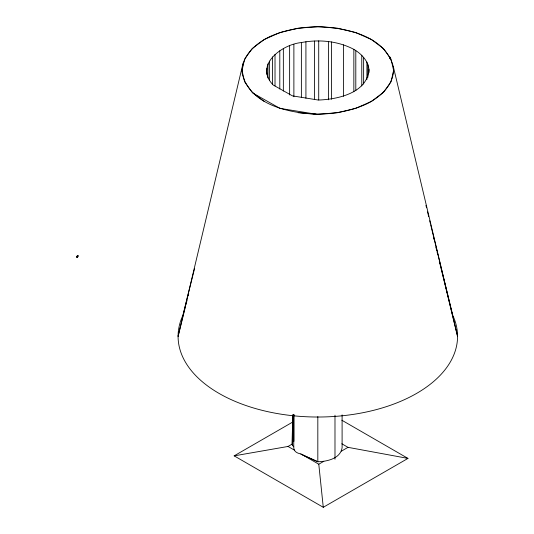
<?xml version="1.0" encoding="UTF-8"?>
<svg xmlns="http://www.w3.org/2000/svg" width="534" height="534" viewBox="0 0 534 534"><rect width="100%" height="100%" fill="white"/><g stroke="black" fill="none" stroke-linecap="round" stroke-linejoin="round"><path stroke-width="0.8" d="M292.879 414.724L292.539 445.476L293.76 446.798L293.9 448.967L295.035 451.083A8.778 5.066 0 0 0 299.968 453.72L317.823 461.756C327.115 461.516 340.432 458.639 342.1 447.746L342.1 414.891M292.892 431.345L292.539 445.476L292.011 444.168L292.846 415.011M368.961 69.38C367.425 93.083 337.481 99.411 318.317 100.052L292.418 95.866L273.194 85.013C253.75 65.115 282.126 44.322 301.376 42.56C318.965 39.176 337.862 40.964 353.848 49.348C362.085 54.201 369.862 62.445 368.961 72.704M393.331 66.65C395.173 83.971 380.742 96.961 366.544 103.99C350.731 111.159 333.456 114.102 316.168 114.216C288.667 112.928 249.445 104.691 242.182 73.325C241.054 55.816 255.953 43.214 270.378 36.332C286.378 29.397 303.759 26.64 321.128 26.74C348.322 28.389 385.087 36.399 393.331 66.65L457.558 336.347L440.864 267.574M243.17 62.865L178.082 336.347L185.498 306.463M185.899 304.847L187.107 300.001M188.108 295.963L188.709 293.54M194.55 268.595L182.848 315.467A139.734 80.674 0 0 0 317.823 417.021A139.734 80.674 0 0 0 452.799 315.467L430.678 224.794M341.853 420.231L407.963 458.406L323.27 507.3L234.166 455.856L293.019 421.873M234.166 455.856L288.04 446.457L292.011 444.168M300.809 453.833L318.785 464.206L323.811 461.303M341.313 451.203L348.001 447.338L407.963 458.406M298.206 112.734L317.823 114.229L337.441 112.734L355.724 108.362L371.424 101.407L383.465 92.342L391.042 81.789L393.625 70.461L391.042 59.134L383.465 48.581L371.424 39.516L355.724 32.561L337.441 28.189L317.823 26.7L298.206 28.189L279.923 32.561L264.223 39.516L252.175 48.581L244.605 59.134L242.022 70.461L244.605 81.789L252.175 92.342L264.223 101.407M316.168 114.216L279.923 108.362L253.016 93.17M302.932 455.055L317.823 461.756L317.823 416.54M341.833 443.774L348.001 447.338M288.04 446.457L294.581 450.235M425.938 205.363L426.532 207.793M427.52 211.838L428.702 216.697M429.69 220.742L430.284 223.172M433.401 236.829L433.988 239.252M435.951 247.342L436.739 250.579M437.132 252.202L437.72 254.625M439.295 261.099L440.47 265.952M318.785 464.206L323.27 507.3M367.899 64.734L367.899 77.21M366.918 62.031L366.918 79.499M363.627 57.452L363.627 84.065M361.772 55.216L361.772 85.981M355.804 50.73L355.804 90.64M353.848 49.348L353.848 91.761M343.516 44.769L343.516 96.327M334.985 415.192L334.985 459.22M331.481 41.892L331.481 99.271M328.43 41.605L328.43 99.811M318.718 40.864L318.718 99.905M314.433 41.051L314.433 99.264M305.922 41.699L305.922 98.249M301.376 42.56L301.376 97.442M293.9 414.484L293.9 441.371M293.88 44.355L293.88 96.741M293.76 414.324L293.76 446.798M289.628 45.877L289.628 94.939M283.354 48.661L283.354 91.067M279.796 50.763L279.796 89.011M275.017 54.355L275.017 85.954M272.42 56.884L272.42 84.325M269.39 61.103L269.39 80.234M267.941 63.866L267.941 78.004M266.88 68.512L266.88 74.333M77.797 255.966L77.116 256.614L77.797 255.966M390.194 58.827L389.6 56.397L390.187 58.82M77.23 257.388A1.248 0.574 -48.6 0 0 78.238 255.639A1.248 0.574 -48.6 0 0 76.642 256.554A1.248 0.574 -48.6 0 0 77.23 257.388"/></g></svg>
